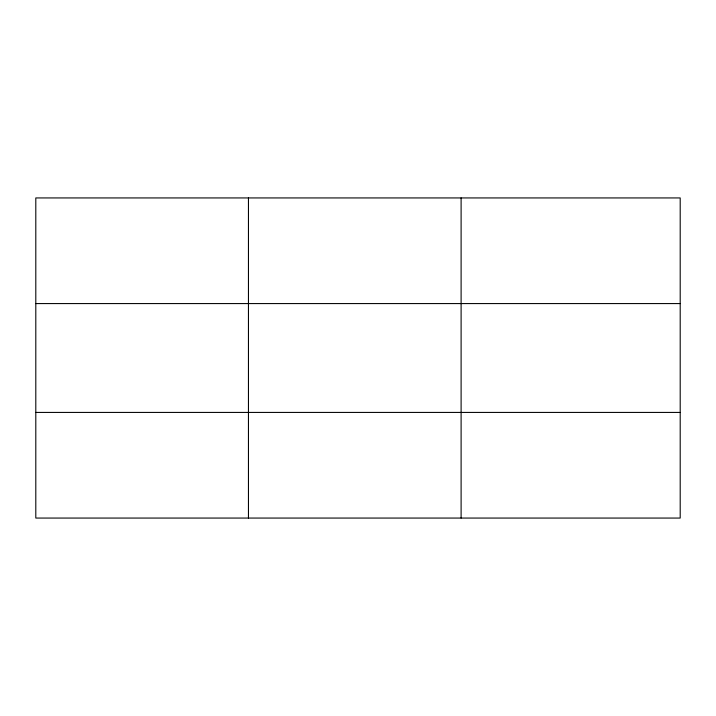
<?xml version="1.0" encoding="UTF-8"?>
<svg xmlns="http://www.w3.org/2000/svg" width="716" height="716" viewBox="0 0 716 716"><rect width="100%" height="100%" fill="white"/><g stroke="black" fill="none" stroke-linecap="round" stroke-linejoin="round"><path stroke-width="1.07" d="M248.452 518.062L248.452 197.938M461.104 518.062L461.104 197.938M680.2 412.425L680.2 518.062L35.8 518.062L35.8 197.938L680.2 197.938L680.2 412.425L35.8 412.425M35.8 303.575L680.2 303.575"/></g></svg>
